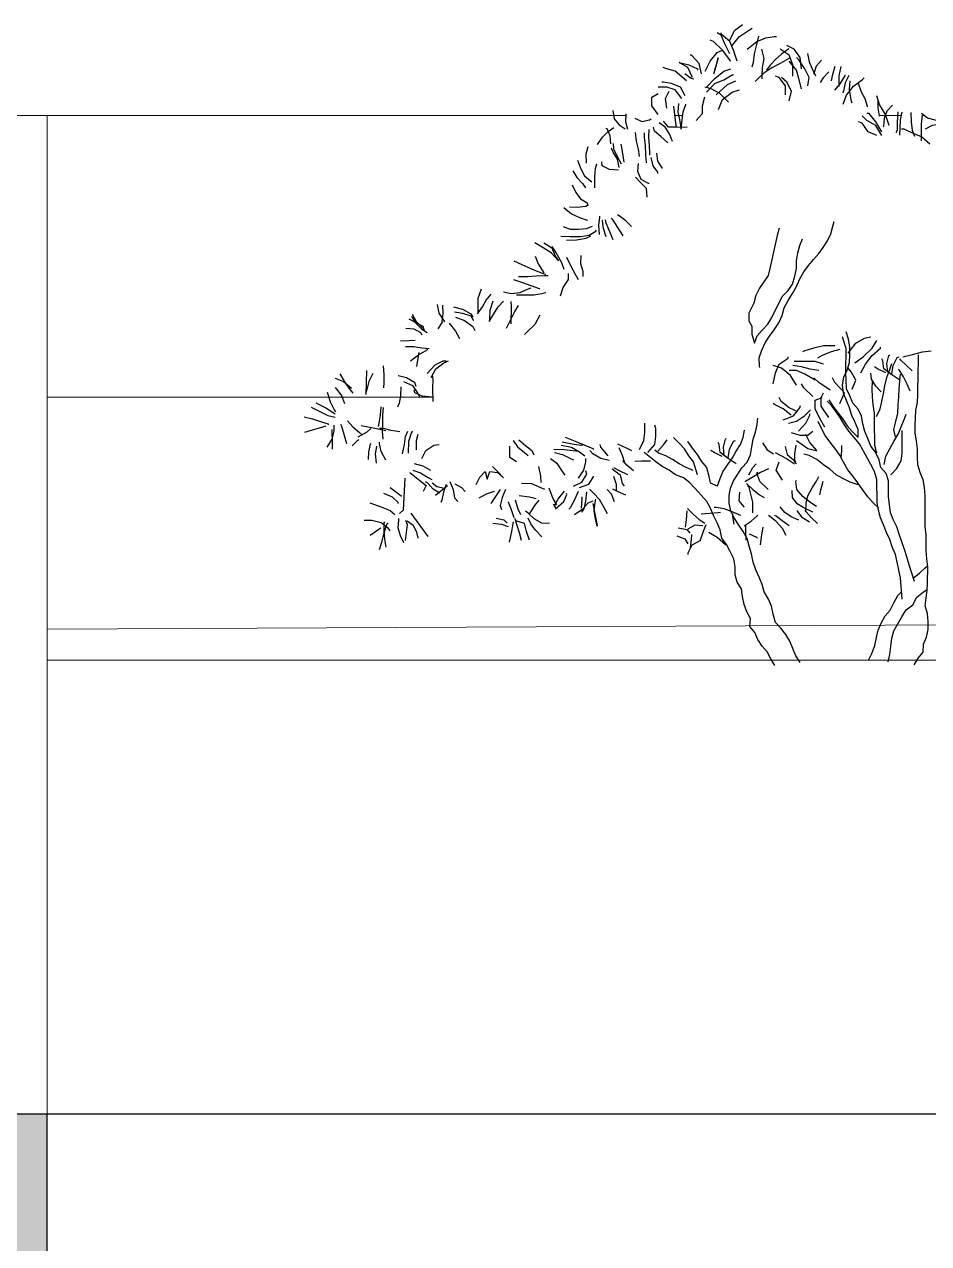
# Model space of a CAD drawing. Header units: inches. Extents: x 4350 to 28384, y -6772 to 993.
# Drawn here: x 15608.5 to 15708.1, y -2588 to -2453.7 of the extents above; entities that cross this region are included whole.
import ezdxf

# ---------------------------------------------------------------- set-up
doc = ezdxf.new("R2010")
doc.units = ezdxf.units.IN
doc.header["$MEASUREMENT"] = 0
doc.layers.add('ARREDAMENTO', color=2, linetype='Continuous', lineweight=18)
doc.layers.add('ARREDI_attrezzature', color=7, linetype='Continuous')
doc.layers.add('VEGETAZIONE', color=94, linetype='Continuous')

msp = doc.modelspace()

# ---------------------------------------------------------------- hatches: boundary and pattern name
at = {"layer": 'ARREDI_attrezzature'}
h = msp.add_hatch(color=256, dxfattribs=at)
h.dxf.hatch_style = 1
h.paths.add_polyline_path([(15610.97, -2573.75), (15490.15, -2573.75), (15490.15, -2593.75), (15610.97, -2593.75)])

# ---------------------------------------------------------------- linework, layer by layer
at = {"layer": 'ARREDAMENTO'}
for p, q in [((15605.97, -2463.75), (15674.71, -2463.75)), ((15610.97, -2463.75), (15610.97, -2573.75)), ((15680.06, -2463.75), (15680.97, -2463.75)), ((15702.62, -2463.75), (15705.02, -2463.75)), ((15707.36, -2463.75), (15707.58, -2463.75)), ((15610.97, -2523.75), (15946.64, -2523.75))]:
    msp.add_line(p, q, dxfattribs=at)
at = {"layer": 'ARREDAMENTO', "ltscale": 0.1}
for p, q in [((15610.97, -2494.75), (15653.48, -2494.75)), ((15946.64, -2518.75), (15610.97, -2520.31))]:
    msp.add_line(p, q, dxfattribs=at)
at = {"layer": 'ARREDI_attrezzature'}
for p, q in [((16606.64, -2573.75), (15300.17, -2573.75)), ((15610.97, -2593.75), (15610.97, -2573.75))]:
    msp.add_line(p, q, dxfattribs=at)
at = {"layer": 'VEGETAZIONE'}
msp.add_line((15639.36, -2498.61), (15641.72, -2497.93), dxfattribs=at)
for points in [[(15686.16, -2455.43), (15686.69, -2454.36), (15687.54, -2453.69)], [(15686.43, -2456.01), (15687.23, -2455.03), (15688.21, -2454.36), (15688.61, -2454.1)], [(15686.29, -2457.75), (15685.36, -2456.55), (15684.38, -2455.57), (15683.98, -2455.43)], [(15686.16, -2456.95), (15685.63, -2455.83), (15685.22, -2454.9), (15684.78, -2454.63)], [(15686.96, -2457.75), (15686.56, -2456.55), (15686.16, -2455.57), (15685.22, -2454.76), (15685.22, -2454.63)], [(15688.07, -2456.41), (15689.14, -2455.57), (15690.12, -2455.16), (15691.06, -2455.03), (15691.32, -2455.03)], [(15689.32, -2455), (15689.1, -2455.92), (15688.85, -2456.94), (15688.74, -2457.9), (15688.6, -2458.42)], [(15683.44, -2458.86), (15683.98, -2457.75), (15684.78, -2456.81), (15685.36, -2456.55)], [(15689.65, -2456.43), (15689.89, -2457.46), (15689.72, -2458.43), (15689.68, -2459.38), (15689.68, -2459.71)], [(15692.65, -2456.37), (15691.87, -2456.96), (15691.24, -2457.53), (15690.6, -2458.2), (15690.2, -2458.72)], [(15693.1, -2459.4), (15693.1, -2458.15), (15692.7, -2457.08), (15691.72, -2456.41)], [(15694.04, -2458.59), (15693.91, -2457.35), (15693.24, -2456.41), (15692.44, -2456.01)], [(15682.06, -2459.53), (15681.53, -2458.46), (15680.59, -2457.88), (15681.66, -2458.15), (15682.6, -2458.59), (15682.6, -2458.73)], [(15683.04, -2459.13), (15682.78, -2458.02), (15681.93, -2457.08), (15681.8, -2457.08)], [(15684.4, -2459.13), (15684.66, -2458.28), (15684.87, -2457.39), (15684.63, -2458.3), (15684.46, -2458.71)], [(15692.75, -2457.43), (15691.72, -2457.99), (15690.8, -2458.48), (15689.91, -2459.06), (15689.28, -2459.66), (15688.94, -2460)], [(15694.04, -2460.78), (15693.77, -2459.66), (15693.51, -2458.73), (15692.7, -2457.75)], [(15694.75, -2460.47), (15694.89, -2459.53), (15694.44, -2458.59), (15693.77, -2457.61), (15693.51, -2457.35)], [(15694.72, -2456.9), (15694.89, -2457.81), (15695.23, -2458.59), (15695.59, -2459.36)], [(15696.26, -2457.65), (15695.68, -2458.3), (15695.43, -2459.1), (15695.42, -2459.18)], [(15681.4, -2459.93), (15680.15, -2458.86), (15679.21, -2458.59), (15678.81, -2458.46)], [(15681.2, -2459.1), (15681.91, -2459.63), (15682.2, -2459.69)], [(15683.58, -2460.6), (15684.51, -2459.66), (15685.49, -2458.86), (15686.29, -2458.59)], [(15683.58, -2461.18), (15684.51, -2460.2), (15685.49, -2459.8), (15686.43, -2459.26), (15686.56, -2459.26)], [(15692.3, -2461.45), (15692.3, -2460.47), (15691.59, -2459.53), (15691.19, -2459.4)], [(15697.07, -2458.94), (15696.45, -2459.57), (15696.1, -2460.1)], [(15697.72, -2458.35), (15697.43, -2459.38), (15697.34, -2459.92)], [(15698.88, -2459.3), (15698.27, -2460.26), (15697.7, -2460.95)], [(15698.37, -2458.33), (15698.17, -2459.35), (15698.16, -2460.55)], [(15699.27, -2459.33), (15698.85, -2460.13), (15698.67, -2461.04), (15698.57, -2461.22)], [(15680.86, -2461.85), (15680.15, -2460.91), (15679.21, -2460.6), (15678.28, -2460.6)], [(15681.26, -2461.58), (15680.73, -2460.6), (15679.75, -2460.2), (15678.81, -2460.06), (15678.68, -2460.06)], [(15686.03, -2462.25), (15685.05, -2461.31), (15684.11, -2460.78), (15683.44, -2460.6)], [(15684.65, -2461.45), (15685.89, -2460.33), (15686.83, -2459.93)], [(15692.7, -2462.11), (15692.97, -2461.04), (15692.44, -2460.06), (15691.86, -2459.53)], [(15698.63, -2462.47), (15699.03, -2461.49), (15699.78, -2460.51), (15700.76, -2459.75), (15700.94, -2459.57)], [(15699.38, -2459.92), (15699.32, -2460.85), (15699.49, -2461.96), (15699.6, -2462.33)], [(15700.29, -2460.17), (15700.63, -2461.12), (15701.03, -2461.86), (15701.28, -2462.72), (15701.28, -2462.78)], [(15678.28, -2463.63), (15677.57, -2462.65), (15677.57, -2461.71), (15678.28, -2461.31)], [(15679.21, -2462.92), (15679.08, -2461.85), (15679.48, -2461.04)], [(15683.38, -2461.73), (15683.11, -2462.72), (15683.11, -2463.55)], [(15684.91, -2463.09), (15685.36, -2461.98), (15686.43, -2461.18), (15687.23, -2460.91)], [(15703.7, -2464.83), (15703.3, -2463.63), (15702.63, -2462.52), (15702.36, -2461.58)], [(15702.48, -2462), (15702.48, -2462.9), (15702.62, -2463.76), (15702.62, -2463.8)], [(15673.26, -2463.19), (15673.43, -2464.11), (15673.99, -2464.76), (15674.64, -2465.2)], [(15674.71, -2463.55), (15674.68, -2464.41), (15674.9, -2465.23), (15674.9, -2465.24)], [(15679.97, -2462.72), (15680.05, -2463.61), (15680.17, -2464.53), (15680.24, -2464.94)], [(15680.52, -2462.42), (15680.43, -2463.35), (15680.62, -2464.19), (15680.76, -2465.05), (15680.79, -2465.25)], [(15680.79, -2465.25), (15680.9, -2464.26), (15681.03, -2463.33), (15681.3, -2462.51), (15681.3, -2462.47)], [(15683.11, -2463.55), (15682.45, -2464.27)], [(15702.9, -2465.54), (15702.23, -2464.43), (15701.52, -2463.5), (15701.25, -2463.5)], [(15704.08, -2462.6), (15703.47, -2463.25), (15703.15, -2464.08), (15703.08, -2464.93), (15703.06, -2464.99)], [(15704.68, -2463.33), (15704.6, -2464.46), (15704.59, -2465.39), (15704.46, -2465.65)], [(15705.09, -2463.37), (15704.92, -2464.2), (15704.87, -2465.14), (15704.86, -2465.89)], [(15706.1, -2463.42), (15706.12, -2464.43), (15706.26, -2465.34), (15706.51, -2466.01)], [(15709.84, -2464.56), (15708.91, -2464.3), (15707.93, -2464.03), (15707.26, -2463.5)], [(15675.71, -2464.02), (15676.48, -2464.39), (15677.33, -2464.22), (15677.51, -2464.11)], [(15679.86, -2466.61), (15679.52, -2465.75), (15679.04, -2465), (15678.39, -2464.54)], [(15681.48, -2465.05), (15680.33, -2465.01), (15679.41, -2465), (15678.87, -2464.35)], [(15702.36, -2465.95), (15701.39, -2465.54), (15700.72, -2464.56), (15700.32, -2464.43)], [(15702.9, -2465.95), (15702.23, -2464.83), (15701.25, -2464.3), (15700.72, -2463.76)], [(15707.36, -2463.71), (15707.24, -2464.7), (15707.22, -2466.52)], [(15710.51, -2464.83), (15709.44, -2464.7), (15708.46, -2464.83), (15707.66, -2465.23)], [(15671.6, -2466.92), (15672.12, -2466.13), (15672.78, -2465.5), (15673.39, -2465.05)], [(15673.07, -2466.87), (15673, -2465.98), (15672.64, -2465.22), (15672.5, -2465.15)], [(15675.75, -2465.59), (15675.86, -2466.55), (15676.06, -2467.45), (15676.19, -2468.24)], [(15676.99, -2468.96), (15676.9, -2468.07), (15676.86, -2467.05), (15676.77, -2466.15), (15676.78, -2465.64)], [(15677.24, -2465.28), (15677.21, -2466.13), (15677.29, -2467.05), (15677.33, -2467.93), (15677.33, -2468.11)], [(15679.34, -2466.75), (15678.57, -2466.06), (15677.87, -2465.47), (15677.76, -2465.02)], [(15708.2, -2466.88), (15707.26, -2466.08), (15706.28, -2465.68), (15705.35, -2465.23), (15705.08, -2465.23)], [(15670.36, -2468.99), (15670.34, -2467.96), (15670.55, -2467.15), (15670.57, -2467.15)], [(15673.96, -2469.45), (15673.79, -2468.53), (15673.33, -2467.79), (15673.13, -2467.35)], [(15674.22, -2469.09), (15673.77, -2468.22), (15673.37, -2467.43), (15673.34, -2466.82)], [(15674.53, -2468.89), (15674.37, -2467.92), (15674.24, -2467.09), (15674.18, -2466.89)], [(15669.39, -2468.64), (15669.75, -2469.62), (15670.14, -2470.37), (15670.83, -2470.94), (15670.98, -2471.03)], [(15673.9, -2469.77), (15672.9, -2469.69), (15672.1, -2469.29), (15672.07, -2468.84)], [(15677.46, -2468.37), (15677.7, -2469.26), (15678.18, -2469.99), (15678.21, -2470.14)], [(15678.07, -2467.89), (15678.21, -2468.78), (15678.66, -2469.51), (15678.69, -2469.57)], [(15668.87, -2469.82), (15669.31, -2470.57), (15669.95, -2471.22), (15670.28, -2471.69)], [(15671.3, -2471.69), (15671.31, -2470.44), (15671.38, -2469.58), (15671.5, -2469.06)], [(15676.08, -2469.01), (15676, -2469.86), (15676.37, -2470.76), (15677.17, -2471.18), (15677.28, -2471.19)], [(15668.8, -2471.38), (15669.2, -2472.21), (15669.7, -2472.91), (15670.44, -2473.37), (15670.5, -2473.51)], [(15677.04, -2472.73), (15676.97, -2471.76), (15676.34, -2471.1), (15675.77, -2470.54)], [(15667.89, -2473.86), (15668.72, -2474.55), (15669.62, -2474.97), (15670.45, -2475.25), (15670.49, -2475.28)], [(15668.5, -2473.81), (15669.35, -2473.82), (15670.3, -2473.71), (15670.58, -2473.53)], [(15671.79, -2476.83), (15671.73, -2475.86), (15671.84, -2474.95), (15671.86, -2474.81)], [(15672.53, -2477.09), (15672.25, -2476.18), (15672.12, -2475.34), (15672.06, -2475.27)], [(15673.33, -2477.42), (15672.82, -2476.3), (15672.52, -2475.47), (15672.46, -2475.24)], [(15674.41, -2477), (15673.81, -2476.08), (15673.31, -2475.28), (15673.14, -2475.04)], [(15675.34, -2475.97), (15674.71, -2475.34), (15673.97, -2474.79), (15673.8, -2474.66)], [(15689.46, -2491.49), (15689.44, -2491.35), (15689.39, -2490.44), (15689.68, -2489.59), (15690.06, -2488.79), (15690.53, -2488.03), (15691.04, -2487.34), (15691.56, -2486.58), (15691.92, -2485.75), (15692.15, -2484.92), (15692.6, -2484.13), (15693.05, -2483.33), (15693.5, -2482.56), (15693.89, -2481.74), (15694.3, -2480.95), (15694.81, -2480.25), (15695.38, -2479.58), (15695.95, -2478.95), (15696.44, -2478.27), (15696.91, -2477.54), (15697.28, -2476.77), (15697.49, -2475.91), (15697.64, -2475.4)], [(15667.55, -2477.02), (15668.58, -2477.07), (15669.73, -2477.07), (15670.67, -2476.9), (15671.39, -2476.46), (15671.47, -2476.38)], [(15667.8, -2475.95), (15668.59, -2476.24), (15669.48, -2476.27), (15670.38, -2476.19), (15671.05, -2475.94)], [(15691.6, -2476.13), (15691.37, -2476.94), (15690.57, -2480.59), (15690.4, -2481.37), (15689.91, -2482.07), (15689.42, -2482.77), (15689.01, -2483.58), (15688.81, -2484.42), (15688.25, -2485.52), (15688.24, -2486.37), (15688.59, -2486.95), (15688.58, -2487.81), (15688.89, -2488.83), (15689.18, -2488.02), (15689.73, -2487.37), (15690.34, -2486.74), (15690.79, -2485.97), (15691.17, -2485.2), (15691.57, -2484.46), (15691.93, -2483.67), (15692.59, -2483.02), (15693.08, -2482.31), (15693.32, -2481.42), (15693.52, -2480.6), (15693.52, -2479.74), (15693.65, -2478.88), (15693.88, -2478.05), (15694.15, -2477.32)], [(15667.28, -2479.76), (15666.48, -2478.86), (15665.59, -2478.33), (15664.7, -2477.75)], [(15665.68, -2477.75), (15666.57, -2478.33), (15666.93, -2479.22), (15667.28, -2479.76)], [(15666.55, -2478.16), (15667.15, -2479.08), (15667.62, -2479.91), (15667.88, -2480.66)], [(15668.19, -2477.46), (15669.28, -2477.44), (15670.33, -2477.24), (15670.86, -2477)], [(15664.72, -2479.24), (15665.05, -2480.07), (15665.5, -2480.79), (15665.66, -2481.08)], [(15668.16, -2479.34), (15668.7, -2480.4), (15669.15, -2481.27), (15669.47, -2481.81)], [(15669.75, -2479.17), (15669.73, -2480.04), (15669.96, -2480.87), (15669.98, -2481.47)], [(15662.38, -2479.74), (15663.25, -2480.16), (15664.65, -2480.78), (15665.61, -2481.13), (15665.86, -2481.22)], [(15662.34, -2481.8), (15663.32, -2482.12), (15664.26, -2482.47), (15665.15, -2482.78), (15665.24, -2482.78)], [(15662.89, -2481.46), (15663.9, -2481.46), (15664.83, -2481.41), (15665.7, -2481.36), (15666.15, -2481.36)], [(15665.81, -2481.22), (15665.81, -2481.24)], [(15666.06, -2481.35), (15666.1, -2481.35)], [(15667.51, -2483.59), (15667.82, -2482.7), (15668.4, -2481.8), (15668.4, -2481.14)], [(15658.38, -2485.59), (15658.93, -2484.82), (15659.34, -2484.08), (15659.88, -2483.42)], [(15658.78, -2482.87), (15658.42, -2483.9), (15658.41, -2485.59)], [(15661.25, -2483.17), (15662.09, -2483.33), (15663.06, -2483.22), (15663.87, -2482.88), (15664.29, -2482.71)], [(15662.65, -2483.5), (15664.57, -2483.5), (15665.46, -2483.36), (15665.9, -2483.23)], [(15653.94, -2484.55), (15654.13, -2485.5), (15654.64, -2486.27), (15654.72, -2486.45)], [(15654.5, -2484.63), (15654.56, -2485.53), (15654.46, -2486.42), (15654.48, -2486.49)], [(15655.71, -2484.83), (15656.73, -2485.06), (15657.62, -2485.59), (15657.85, -2485.95)], [(15659.64, -2486.42), (15660.18, -2485.6), (15660.65, -2484.81), (15661.24, -2484.18), (15661.25, -2484.18)], [(15660.07, -2484.17), (15659.73, -2485.23), (15659.71, -2486.1), (15659.71, -2486.39)], [(15661.57, -2487.15), (15662.07, -2486.12), (15662.48, -2485.31), (15662.87, -2484.65)], [(15662.09, -2486.68), (15662.1, -2484.81), (15662.08, -2484.24)], [(15650.81, -2486.12), (15651.59, -2486.54), (15652.34, -2486.94), (15652.49, -2487.46)], [(15651.09, -2485.87), (15651.59, -2486.6), (15652.2, -2487.23), (15652.83, -2487.63)], [(15651.16, -2485.62), (15651.61, -2486.42), (15652.2, -2487.03), (15652.23, -2487.17)], [(15655.84, -2485.37), (15656.73, -2485.5), (15657.62, -2485.81), (15657.93, -2486.3)], [(15655.93, -2485.95), (15656.95, -2486.3), (15657.85, -2486.97), (15658.07, -2487.42)], [(15665.24, -2485.73), (15664.7, -2486.75), (15663.77, -2487.64), (15663.54, -2487.86)], [(15650.46, -2487.15), (15651.37, -2487.22), (15652.11, -2487.64), (15652.23, -2487.88)], [(15654.48, -2486.49), (15654.01, -2487.24)], [(15655.26, -2486.62), (15655.93, -2487.51), (15656.38, -2488.31)], [(15697.08, -2495.06), (15697.54, -2495.81), (15698.09, -2496.51), (15698.6, -2497.2), (15699.1, -2497.92), (15699.67, -2498.6), (15700.3, -2499.22), (15700.3, -2498.33), (15699.97, -2497.55), (15699.61, -2496.77), (15699.35, -2495.94), (15699.01, -2495.15), (15698.67, -2494.31), (15698.57, -2493.4), (15698.71, -2492.55), (15699.09, -2491.78), (15699.33, -2490.94), (15699.38, -2490.09), (15699.39, -2489.23), (15699.23, -2488.38), (15698.99, -2487.57), (15698.98, -2487.55)], [(15649.9, -2488.55), (15650.83, -2488.53), (15651.5, -2488.48)], [(15651.42, -2488.48), (15651.42, -2488.5)], [(15706.51, -2515.07), (15705.9, -2513.22), (15705.65, -2512.36), (15705.4, -2511.55), (15705.09, -2510.72), (15704.82, -2509.85), (15704.56, -2509.04), (15704.17, -2508.26), (15703.87, -2507.46), (15703.75, -2506.61), (15703.64, -2505.72), (15703.65, -2504.86), (15703.63, -2503.98), (15703.38, -2503.18), (15702.81, -2502.51), (15702.6, -2501.66), (15702.22, -2500.83), (15701.69, -2500.16), (15701.38, -2499.33), (15701.03, -2498.56), (15700.82, -2497.71), (15700.65, -2496.84), (15700.31, -2496.07), (15699.7, -2495.43), (15699.39, -2494.61), (15699.02, -2493.83), (15698.97, -2492.89), (15698.95, -2492.05), (15698.97, -2489.4), (15698.71, -2488.6), (15698.57, -2488.12)], [(15699.2, -2489.91), (15700.05, -2488.8), (15700.98, -2488.26), (15701.7, -2488.13)], [(15699.92, -2490.98), (15700.85, -2490.31), (15701.83, -2489.38), (15702.36, -2488.53)], [(15650.45, -2489.2), (15651.35, -2489.2), (15652.24, -2489.33), (15653.04, -2489.42)], [(15650.99, -2490.76), (15651.88, -2490.09), (15652.81, -2489.56), (15652.9, -2489.42)], [(15651.68, -2491.37), (15651.83, -2490.46), (15651.93, -2489.85)], [(15690.92, -2493.3), (15691.19, -2492.1), (15691.59, -2491.12), (15692.57, -2490.45), (15692.57, -2490.31)], [(15697.73, -2489.11), (15696.49, -2489.11), (15695.42, -2489.38), (15694.44, -2489.65), (15694.17, -2489.78)], [(15698.27, -2489.51), (15697.33, -2489.78), (15696.35, -2490.18), (15695.82, -2490.45)], [(15700.58, -2492.1), (15701.12, -2491.12), (15701.83, -2490.18), (15702.77, -2489.38), (15702.77, -2489.24)], [(15703.56, -2492.01), (15703.47, -2491.07), (15703.69, -2490.18), (15703.78, -2490.09)], [(15704, -2492.23), (15704.14, -2491.29), (15704.58, -2490.4), (15704.8, -2490.31)], [(15705.21, -2490.31), (15706.28, -2490.05), (15707.4, -2489.78), (15708.33, -2489.65)], [(15706.45, -2524.24), (15706.91, -2523.53), (15707.46, -2522.87), (15707.49, -2521.97), (15707.82, -2521.2), (15707.99, -2520.35), (15708, -2519.48), (15707.92, -2518.6), (15707.67, -2517.74), (15707.78, -2516.89), (15707.9, -2516.05), (15707.95, -2515.17), (15707.96, -2513.45), (15707.87, -2512.58), (15707.8, -2511.69), (15707.8, -2510.83), (15707.77, -2509.91), (15707.67, -2509.04), (15707.66, -2508.18), (15707.68, -2505.6), (15707.6, -2504.71), (15707.46, -2503.86), (15707.12, -2503.06), (15706.87, -2502.22), (15706.84, -2501.33), (15706.83, -2500.46), (15706.74, -2499.59), (15706.58, -2498.74), (15706.59, -2497.89), (15706.63, -2497.05), (15706.66, -2496.18), (15706.83, -2495.35), (15706.87, -2494.51), (15706.89, -2491.9), (15706.94, -2491.03), (15706.95, -2490.15), (15706.95, -2490.09)], [(15647.97, -2491.33), (15648.06, -2492.25), (15648.05, -2493.11), (15648.01, -2493.74)], [(15652.81, -2492.14), (15653.7, -2491.2), (15654.6, -2490.76), (15654.91, -2490.76)], [(15653.26, -2492.59), (15653.79, -2491.65), (15654.68, -2490.98), (15655.17, -2490.76)], [(15693.51, -2493.43), (15692.84, -2492.36), (15691.86, -2491.56), (15690.92, -2491.29)], [(15695.95, -2491.83), (15695.02, -2491.69), (15694.04, -2491.43), (15693.1, -2491.29)], [(15696.49, -2491.12), (15695.55, -2490.85), (15693.24, -2490.85)], [(15699.65, -2493.88), (15700.05, -2492.9), (15699.52, -2491.96), (15699.2, -2491.56)], [(15703.33, -2492.1), (15702.44, -2491.65), (15702.09, -2491.43)], [(15702.31, -2496.89), (15702.71, -2496.05), (15702.89, -2495.23), (15703.1, -2494.35), (15703.25, -2493.53), (15703.46, -2492.61), (15703.78, -2491.72), (15703.99, -2491.04)], [(15704.89, -2492.9), (15704, -2492.32), (15703.11, -2491.65), (15703.02, -2490.76), (15702.89, -2490.54)], [(15706.01, -2494.11), (15705.69, -2493.33), (15705.28, -2492.54), (15704.8, -2491.75), (15704.73, -2491.68)], [(15706.25, -2491.88), (15705.61, -2491.27), (15705.01, -2490.68), (15704.87, -2490.56)], [(15642.71, -2492.67), (15643.6, -2493.03), (15644.49, -2493.79)], [(15643.22, -2492.19), (15643.67, -2493.01), (15644.21, -2493.79), (15644.63, -2494.34)], [(15646.85, -2492.14), (15646.4, -2493.03), (15646.18, -2493.92), (15646.05, -2494.37)], [(15646.14, -2491.83), (15646.1, -2493.15), (15646.09, -2494.46)], [(15649.65, -2492.36), (15650.54, -2492.59), (15651.43, -2493.12), (15651.57, -2493.57)], [(15650.23, -2493.03), (15651.21, -2493.48), (15651.79, -2494.37), (15652.01, -2494.81)], [(15653.48, -2495.24), (15653.46, -2493.77), (15653.47, -2492.81), (15653.42, -2492.29)], [(15695.55, -2492.9), (15694.44, -2492.23), (15693.51, -2491.83), (15692.7, -2491.83)], [(15697.2, -2494.01), (15695.95, -2493.16), (15695.42, -2492.63)], [(15698.27, -2495.48), (15698.8, -2494.28), (15697.73, -2493.16), (15697.47, -2492.63)], [(15702.84, -2494.16), (15702.23, -2493.55), (15701.77, -2492.78), (15701.68, -2492.12)], [(15702.34, -2500.95), (15702.15, -2500.1), (15702.12, -2499.22), (15702.1, -2498.34), (15702.11, -2496.54), (15701.94, -2495.59), (15701.89, -2494.73), (15701.85, -2493.85), (15701.86, -2493.09)], [(15704.4, -2499.15), (15704.24, -2498.32), (15704.43, -2497.44), (15704.68, -2496.53), (15704.72, -2495.61), (15704.79, -2494.71), (15704.82, -2493.85), (15704.87, -2492.96), (15704.97, -2492.24)], [(15641.83, -2494.23), (15642.18, -2495.34), (15642.6, -2496.17), (15642.74, -2496.37)], [(15642.71, -2493.7), (15643.38, -2494.59), (15643.73, -2495.48)], [(15649.93, -2493.64), (15649.89, -2494.61), (15649.73, -2495.43), (15649.57, -2495.86)], [(15653.39, -2494.77), (15652.29, -2494.66), (15651.47, -2494.3), (15651.38, -2493.95)], [(15695.29, -2494.68), (15694.31, -2493.74), (15694.04, -2493.3)], [(15697.07, -2497), (15696.22, -2495.75), (15696.22, -2494.81), (15696.49, -2494.28)], [(15640.57, -2495.39), (15641.68, -2495.93), (15642.57, -2496.51), (15642.71, -2496.6)], [(15692.93, -2496.73), (15692.04, -2496.06), (15691.15, -2495.62), (15690.92, -2495.48)], [(15693.64, -2496.37), (15692.7, -2495.93), (15691.81, -2495.26), (15691.59, -2494.81)], [(15692.04, -2497.26), (15693.19, -2496.82), (15693.86, -2495.93), (15693.95, -2495.7)], [(15696.62, -2498.07), (15696.09, -2497.13), (15695.55, -2496.06), (15695.55, -2495.08), (15696.35, -2494.81)], [(15705.13, -2517.01), (15704.97, -2514.67), (15704.79, -2513.81), (15704.58, -2512.95), (15704.4, -2512.09), (15704.04, -2511.26), (15703.77, -2510.45), (15703.41, -2509.66), (15703.1, -2508.83), (15702.76, -2508.06), (15702.54, -2507.21), (15702.38, -2506.39), (15702.39, -2505.53), (15702.34, -2504.68), (15702.34, -2503.82), (15702.09, -2502.97), (15701.71, -2502.18), (15701.3, -2501.45), (15700.46, -2499.9), (15699.87, -2499.21), (15699.27, -2498.52), (15698.79, -2497.83), (15698.36, -2497.08), (15697.86, -2496.37), (15697.36, -2495.68), (15696.9, -2495.2)], [(15639.27, -2496.93), (15640.19, -2497.16), (15641.07, -2497.45), (15641.88, -2497.71), (15641.95, -2497.83)], [(15640.06, -2495.87), (15641, -2496.34), (15641.88, -2496.77), (15642.7, -2496.98), (15642.71, -2496.98)], [(15647.74, -2495.84), (15647.65, -2496.73), (15647.52, -2497.62), (15647.43, -2497.98)], [(15647.99, -2499.38), (15647.91, -2498.53), (15647.96, -2497.62), (15647.96, -2496.75), (15648.03, -2495.9)], [(15693.91, -2523.98), (15693.42, -2523.27), (15693.1, -2522.46), (15692.76, -2521.65), (15692.33, -2520.9), (15691.77, -2520.23), (15691.18, -2519.58), (15690.92, -2518.68), (15690.76, -2517.79), (15690.42, -2517.01), (15689.96, -2516.2), (15689.72, -2515.39), (15689.38, -2514.6), (15689.02, -2513.78), (15688.73, -2512.95), (15688.54, -2512.03), (15688.29, -2511.18), (15688.09, -2510.35), (15687.62, -2509.56), (15687.15, -2508.85), (15686.65, -2508.05), (15686.27, -2507.31), (15686.08, -2506.46), (15686.08, -2505.61), (15686.25, -2504.79), (15686.56, -2504), (15687.03, -2503.24), (15687.5, -2502.54), (15688.07, -2501.92), (15688.43, -2501.13), (15688.57, -2500.24), (15688.72, -2499.41), (15689, -2498.61), (15689.17, -2497.76), (15689.26, -2497.07)], [(15692.62, -2497.62), (15693.51, -2497.4), (15694.4, -2496.82), (15695.06, -2496.15)], [(15693.73, -2498.51), (15694.53, -2497.62), (15694.97, -2496.73), (15694.97, -2496.6)], [(15703.15, -2502.17), (15703.33, -2501.26), (15703.82, -2500.4), (15704.23, -2499.64), (15704.72, -2498.83), (15705.05, -2498.04), (15705.36, -2497.22), (15705.57, -2496.64)], [(15641.82, -2500.29), (15642.35, -2499.4), (15642.57, -2498.51), (15642.57, -2497.84)], [(15642.4, -2500.49), (15642.39, -2499.6), (15642.38, -2498.66), (15642.36, -2498.32)], [(15643.99, -2499.91), (15643.69, -2498.88), (15643.44, -2498.01), (15643.33, -2497.78)], [(15644.04, -2497.36), (15644.63, -2498.04), (15645.37, -2498.65), (15645.69, -2498.94)], [(15645.22, -2499.13), (15646.21, -2498.6), (15646.62, -2498.2)], [(15645.55, -2497.88), (15646.52, -2498.06), (15647.63, -2498.28), (15648.26, -2498.42)], [(15649.81, -2498.58), (15648.88, -2498.43), (15648.03, -2498.22), (15647.59, -2498.21)], [(15676.23, -2500.52), (15676.68, -2499.54), (15676.81, -2498.64), (15676.81, -2497.62)], [(15677.12, -2500.87), (15677.92, -2499.98), (15678.01, -2499.09), (15678.01, -2498.2), (15677.92, -2497.84)], [(15684.8, -2504.54), (15685.11, -2503.71), (15685.44, -2502.92), (15685.93, -2502.18), (15686.46, -2501.45), (15686.86, -2500.71), (15687.32, -2499.99), (15687.64, -2499.2), (15687.76, -2498.4)], [(15702.56, -2507), (15701.95, -2506.42), (15701.36, -2505.73), (15700.79, -2504.95), (15700.26, -2504.21), (15699.74, -2503.52), (15699.15, -2502.77), (15698.7, -2501.94), (15698.27, -2501.14), (15697.71, -2500.39), (15697.17, -2499.7), (15696.67, -2498.99), (15696.25, -2498.23), (15695.91, -2497.46)], [(15703.9, -2503.32), (15704.52, -2502.66), (15705.02, -2501.79), (15705.13, -2500.95), (15705.15, -2498.45)], [(15644.57, -2500.11), (15645.2, -2499.51), (15645.31, -2499.43)], [(15648.29, -2501.7), (15647.77, -2500.75), (15647.57, -2499.92), (15647.56, -2499.73)], [(15650.1, -2501.01), (15650.32, -2499.98), (15650.45, -2499.09), (15650.68, -2498.51)], [(15650.76, -2500.95), (15650.8, -2499.6), (15651.09, -2498.69), (15651.26, -2498.51)], [(15651.65, -2500.57), (15651.65, -2499.54), (15651.83, -2498.84)], [(15662.31, -2499.55), (15662.79, -2500.24), (15663.55, -2500.87), (15663.94, -2501.19)], [(15662.94, -2499.47), (15663.67, -2500.1), (15664.36, -2500.65), (15664.56, -2501.11)], [(15667.7, -2499.68), (15668.99, -2499.94), (15669.86, -2500.04), (15669.93, -2500.04)], [(15668.04, -2499.18), (15668.93, -2499.54), (15670.18, -2500.07), (15671.07, -2500.43), (15671.2, -2500.52)], [(15678.23, -2500.71), (15678.84, -2500.02), (15679.27, -2499.47)], [(15682.59, -2503.34), (15682.16, -2501.89), (15681.63, -2501.24), (15681.18, -2500.47), (15680.6, -2499.84), (15679.99, -2499.25), (15679.97, -2499.23)], [(15681.5, -2499.66), (15681.53, -2499.7), (15682.03, -2500.38), (15682.57, -2501.08), (15682.99, -2501.82), (15683.61, -2502.51), (15683.82, -2503.34), (15684.01, -2504.19), (15684.78, -2504.54), (15684.8, -2504.54)], [(15686.87, -2502.12), (15685.98, -2501.54), (15685.09, -2500.87), (15685, -2499.98), (15684.87, -2499.76)], [(15685.54, -2501.23), (15685.45, -2500.29), (15685.67, -2499.4), (15685.76, -2499.31)], [(15685.98, -2501.45), (15686.12, -2500.52), (15686.56, -2499.62), (15686.78, -2499.54)], [(15689.76, -2499.81), (15690.29, -2500.56), (15690.96, -2500.99)], [(15692.93, -2498.64), (15693.86, -2498.96), (15694.75, -2498.96), (15695.29, -2498.51)], [(15693.51, -2499.54), (15694.75, -2500.43), (15695.64, -2500.65), (15695.73, -2500.65)], [(15695.73, -2500.65), (15694.97, -2499.76), (15694.53, -2498.87)], [(15646.38, -2501.64), (15646.4, -2500.78), (15646.6, -2499.93), (15646.63, -2499.83)], [(15647.24, -2502.04), (15647.15, -2501.02), (15647.3, -2500.19), (15647.3, -2500.18)], [(15652.24, -2501.54), (15652.68, -2500.65), (15653.57, -2500.07), (15654.15, -2499.98)], [(15662.68, -2501.9), (15661.95, -2501.4), (15661.92, -2500.55), (15661.93, -2500.17)], [(15666.76, -2500.5), (15667.93, -2500.53), (15668.89, -2500.64), (15669.49, -2500.7)], [(15666.84, -2500.87), (15667.73, -2501.09), (15668.62, -2501.54), (15668.93, -2501.67)], [(15667.59, -2500.07), (15668.71, -2500.29), (15669.6, -2500.78), (15670.18, -2501.23)], [(15672.89, -2501.76), (15671.96, -2501.54), (15671.07, -2501.01), (15670.76, -2500.65)], [(15672.76, -2501.23), (15671.96, -2500.29), (15671.87, -2499.98)], [(15673.78, -2499.89), (15674.74, -2500.33), (15675.35, -2500.63)], [(15673.93, -2500.32), (15674.32, -2501.15), (15674.54, -2501.84)], [(15691.11, -2524.34), (15690.67, -2523.59), (15690.26, -2522.84), (15689.73, -2522.19), (15689.24, -2521.46), (15688.9, -2520.69), (15688.37, -2520.02), (15688.43, -2519.15), (15688.03, -2518.4), (15687.75, -2517.59), (15687.54, -2516.74), (15687.44, -2515.88), (15686.98, -2515.15), (15686.75, -2514.33), (15686.76, -2513.45), (15686.6, -2512.56), (15686.21, -2511.78), (15685.78, -2510.98), (15685.28, -2510.29), (15685.08, -2509.38), (15684.77, -2508.6), (15684.37, -2507.8), (15684.05, -2507.01), (15683.62, -2506.26), (15683, -2505.55), (15682.34, -2504.84), (15681.73, -2504.15), (15681.05, -2503.66), (15680.19, -2503.31), (15679.48, -2502.8), (15678.71, -2502.39), (15678.03, -2501.88), (15676.71, -2500.86)], [(15682.13, -2502.84), (15681.34, -2502.52), (15680.59, -2502.1), (15679.86, -2501.63), (15679.11, -2501.22), (15678.29, -2500.95), (15677.89, -2500.61)], [(15685.31, -2501.32), (15684.42, -2500.87), (15684.07, -2500.65)], [(15691.15, -2500.87), (15692.39, -2501.54), (15693.28, -2502.12)], [(15692.26, -2500.2), (15692.48, -2501.09), (15693.42, -2501.9)], [(15693.42, -2500.07), (15693.28, -2501.01), (15693.28, -2501.9), (15693.51, -2502.12)], [(15700.31, -2504.44), (15699.42, -2504.14), (15698.61, -2503.73), (15697.87, -2503.32), (15697.16, -2502.7), (15696.47, -2502.21), (15695.76, -2501.63), (15694.91, -2501.2), (15694.33, -2501.03)], [(15698.45, -2501.31), (15698.49, -2500.42), (15698.49, -2500.08)], [(15651.38, -2502.08), (15652.34, -2502.33), (15653.12, -2502.77), (15653.19, -2502.79)], [(15658.22, -2504.4), (15658.63, -2503.59), (15659.2, -2502.95), (15659.45, -2503.79), (15659.73, -2502.96), (15660.59, -2503.06), (15661.25, -2503.65), (15660.62, -2503), (15660.01, -2502.41)], [(15665.08, -2502.39), (15665.3, -2503.46), (15665.35, -2504.18)], [(15666.4, -2501.53), (15667.12, -2502.04), (15667.62, -2502.85), (15667.99, -2503.36)], [(15669.51, -2503.68), (15670.09, -2502.79), (15670.31, -2501.9), (15670.31, -2501.54)], [(15675.55, -2502.89), (15674.8, -2502.25), (15674.37, -2501.75)], [(15677.43, -2501.81), (15676.45, -2501.8), (15675.69, -2501.86)], [(15688.24, -2503.32), (15688.69, -2502.52), (15689.05, -2502.1)], [(15691.95, -2503.9), (15691.28, -2502.79), (15691.59, -2501.9)], [(15650.37, -2503.69), (15650.17, -2507.23), (15649.79, -2507.58)], [(15650.92, -2503.07), (15652.01, -2503.93), (15652.73, -2504.51), (15652.38, -2505.16)], [(15651.25, -2502.81), (15652.08, -2503.1), (15652.85, -2503.57), (15653.34, -2503.82)], [(15668.93, -2504.57), (15669.87, -2504.12), (15670.4, -2503.23), (15670.31, -2502.88)], [(15669.6, -2504.7), (15670.62, -2504.35), (15671.2, -2503.46)], [(15673.2, -2502.65), (15674.09, -2503.32), (15674.32, -2504.26), (15674.54, -2504.57)], [(15673.34, -2503.46), (15673.65, -2504.35), (15673.65, -2505.02)], [(15674.94, -2503.31), (15674.08, -2502.9), (15673.37, -2502.55)], [(15690.41, -2502.65), (15689.55, -2503.07), (15688.64, -2503.61), (15687.87, -2504.05), (15687.81, -2504.08)], [(15690.39, -2504.93), (15689.45, -2504.04), (15689.14, -2503.1), (15689.23, -2503.01)], [(15694.52, -2507.39), (15694.58, -2506.45), (15694.76, -2505.62), (15695.22, -2504.77), (15695.71, -2504.01), (15695.98, -2503.51)], [(15648.76, -2504.7), (15649.65, -2505.37), (15650.01, -2505.68)], [(15654.21, -2505.34), (15653.47, -2504.91), (15652.9, -2504.25), (15652.65, -2504.11)], [(15654.75, -2504.84), (15653.9, -2504.66), (15653.38, -2504.23)], [(15655.05, -2504.55), (15654.34, -2505.13), (15653.73, -2505.61)], [(15654.93, -2504.39), (15654.64, -2505.24), (15654.43, -2506.1), (15654.34, -2506.38)], [(15655.33, -2504.04), (15655.69, -2504.93), (15655.85, -2505.84), (15656.21, -2506.25)], [(15655.88, -2504.3), (15656.61, -2504.73), (15657.01, -2505.14)], [(15657.01, -2505.14), (15656.96, -2505.15)], [(15660.2, -2505.15), (15659.31, -2505.46), (15658.51, -2505.91)], [(15660.87, -2504.93), (15660.29, -2505.82), (15659.85, -2506.49)], [(15661.45, -2504.93), (15661.1, -2505.82), (15660.87, -2506.71), (15661.01, -2507.15)], [(15663.22, -2504.24), (15664.32, -2504.28), (15665.22, -2504.67), (15665.75, -2504.89)], [(15666.23, -2504.76), (15666.65, -2505.92), (15667.08, -2506.64), (15666.72, -2506.64)], [(15667.92, -2505.13), (15667.29, -2505.88), (15666.82, -2506.72), (15667.05, -2507.07)], [(15669.46, -2505.15), (15669.05, -2506.09), (15668.56, -2506.94), (15668.44, -2507.11)], [(15672.7, -2507.61), (15672.25, -2506.8), (15671.79, -2506.05), (15671.19, -2505.38), (15670.69, -2504.9)], [(15673.45, -2506.29), (15673.12, -2505.46), (15672.64, -2504.95)], [(15674.72, -2505.56), (15673.88, -2505.18), (15673.29, -2504.91)], [(15688, -2504.26), (15688.71, -2504.92), (15689.42, -2505.53), (15689.96, -2505.82)], [(15688.7, -2507.51), (15688.7, -2506.35), (15688.25, -2504.57), (15688.12, -2504.57)], [(15695.29, -2507.42), (15694.3, -2506.94), (15693.58, -2506.5), (15693.07, -2505.83), (15693.03, -2505.06)], [(15695.69, -2506.8), (15694.98, -2506.33), (15694.22, -2505.71), (15693.54, -2504.95), (15693.44, -2504.05), (15693.5, -2503.91)], [(15696.39, -2504.04), (15696.16, -2505), (15696.05, -2505.52)], [(15646.52, -2506.41), (15647.85, -2506.88), (15648.77, -2507.25), (15649.25, -2507.68)], [(15648.02, -2505.35), (15648.98, -2505.74), (15649.61, -2506.35), (15649.6, -2506.49)], [(15662.41, -2508.06), (15662.11, -2507.18), (15661.8, -2506.35), (15661.77, -2506.28)], [(15662.51, -2506.09), (15662.82, -2507.06), (15663.1, -2507.7)], [(15662.95, -2505.61), (15664.08, -2505.76), (15664.83, -2505.92)], [(15664.05, -2507.71), (15664.7, -2506.71), (15665.17, -2506.11)], [(15666.98, -2507.07), (15667.89, -2506.27), (15668.2, -2505.48), (15668.18, -2505.36)], [(15669.04, -2507.71), (15669.96, -2507.07), (15670.57, -2506.41), (15671.12, -2506.19)], [(15670.37, -2505.21), (15670.25, -2506.24), (15670.07, -2507.07), (15669.81, -2507.43)], [(15669.81, -2507.01), (15669.89, -2506), (15669.89, -2505.75)], [(15671.08, -2506.47), (15671.32, -2507.81), (15671.51, -2508.73), (15671.55, -2508.98)], [(15671.55, -2508.98), (15671.35, -2508.13), (15671.22, -2507.3), (15671.33, -2506.37), (15671.39, -2506.02)], [(15687.22, -2505.22), (15687.15, -2506.19), (15687.7, -2506.83), (15687.73, -2506.89)], [(15652.92, -2510.11), (15651.05, -2507.53)], [(15666.3, -2508.69), (15665.46, -2508.65), (15664.61, -2508.17), (15663.96, -2507.53), (15663.65, -2507.33)], [(15681.41, -2507.29), (15681.36, -2508.29), (15681.23, -2509.07)], [(15681.51, -2507.03), (15682.12, -2507.67), (15682.77, -2508.25), (15683.4, -2508.64)], [(15683.02, -2507.61), (15683.97, -2507.56), (15684.86, -2507.46), (15685.15, -2507.43)], [(15687.36, -2507.82), (15686.43, -2507.38), (15685.54, -2507.06), (15684.65, -2506.93), (15684.42, -2506.93)], [(15686.65, -2508.76), (15686.51, -2507.9), (15686.49, -2507.58)], [(15687.74, -2508.94), (15688.52, -2508.43), (15689.18, -2507.84), (15689.26, -2507.75)], [(15692.35, -2510.02), (15691.97, -2509.23), (15691.26, -2508.48), (15690.57, -2507.93), (15690.41, -2507.81)], [(15692.71, -2508.93), (15691.94, -2508.4), (15691.26, -2507.89), (15691.11, -2507.82)], [(15693.75, -2508.33), (15692.91, -2507.95), (15692.21, -2507.46), (15691.7, -2506.83)], [(15694.92, -2508.54), (15694.18, -2508.05), (15693.66, -2507.36), (15693.55, -2507.29)], [(15695.83, -2508.68), (15695.15, -2508.05), (15694.57, -2507.39), (15694.44, -2507.25)], [(15645.88, -2508.3), (15646.75, -2508.31), (15647.76, -2508.59), (15648.46, -2509.13), (15648.72, -2509.5)], [(15646.54, -2509.96), (15647.52, -2509.29), (15647.74, -2509.16)], [(15647.57, -2511.56), (15647.82, -2510.73), (15648.07, -2509.87), (15648.3, -2509.02), (15648.39, -2508.81)], [(15648.32, -2511.3), (15648.18, -2510.41), (15648.1, -2509.51), (15648.1, -2508.62), (15648.18, -2508.49)], [(15648.36, -2508.81), (15648.54, -2508.6)], [(15650.26, -2510.8), (15649.89, -2510.03), (15649.64, -2509.17), (15649.71, -2508.33), (15649.71, -2508.12)], [(15650.45, -2510.55), (15650.55, -2509.69), (15650.66, -2508.78), (15650.47, -2508.37)], [(15650.62, -2508.38), (15651.3, -2508.87), (15651.66, -2509.64), (15651.8, -2510.3)], [(15660.07, -2508.65), (15661.03, -2508.76), (15661.75, -2509.03)], [(15660.44, -2508.08), (15661.26, -2508.29), (15661.62, -2508.66)], [(15661.91, -2510.74), (15662.15, -2509.57), (15662.3, -2508.7), (15662.33, -2508.5)], [(15663.2, -2510.55), (15662.98, -2509.72), (15662.67, -2508.67), (15662.53, -2508.12)], [(15664.08, -2510.51), (15663.75, -2509.56), (15663.53, -2508.7), (15662.69, -2508.44), (15662.61, -2508.44)], [(15665.46, -2510.14), (15664.77, -2509.4), (15664.23, -2508.71), (15663.95, -2508.11)], [(15680.49, -2509.17), (15681.43, -2509.33), (15681.76, -2509.74)], [(15683.18, -2508.94), (15682.29, -2508.85), (15681.53, -2509.29)], [(15682.9, -2510.59), (15683.27, -2509.54), (15683.56, -2508.8)], [(15687.98, -2510.51), (15687.91, -2509.46), (15687.91, -2508.89)], [(15689.55, -2511.03), (15689.7, -2509.93), (15689.83, -2509.09), (15689.85, -2509.07)], [(15680.34, -2510.05), (15681.22, -2510.38), (15681.52, -2510.92)], [(15682.95, -2510.54), (15681.97, -2511.07), (15681.53, -2511.96), (15681.53, -2512.1)], [(15681.84, -2511.33), (15681.95, -2510.47), (15681.99, -2509.9)], [(15683.84, -2509.65), (15684.78, -2510.18), (15685.67, -2510.98), (15685.67, -2511.07)], [(15688.3, -2509.83), (15689.1, -2510.2), (15689.22, -2510.28)], [(15706.38, -2514.66), (15707.04, -2514.14), (15707.68, -2513.58), (15707.95, -2513.36)], [(15701.43, -2523.75), (15701.82, -2522.99), (15702.15, -2522.12), (15702.3, -2521.25), (15702.5, -2520.42), (15702.85, -2519.6), (15703.26, -2518.86), (15703.83, -2518.22), (15704.24, -2517.41), (15704.65, -2516.63), (15705.11, -2516.16)], [(15703.59, -2523.94), (15703.77, -2523.11), (15703.9, -2522.22), (15703.99, -2521.33), (15704.22, -2520.51), (15704.65, -2519.75), (15705.12, -2518.95), (15705.57, -2518.21), (15706.3, -2517.65), (15706.77, -2516.79), (15707.49, -2516.21), (15707.91, -2515.95)]]:
    msp.add_lwpolyline(points, dxfattribs=at)

doc.saveas('drawing.dxf')
